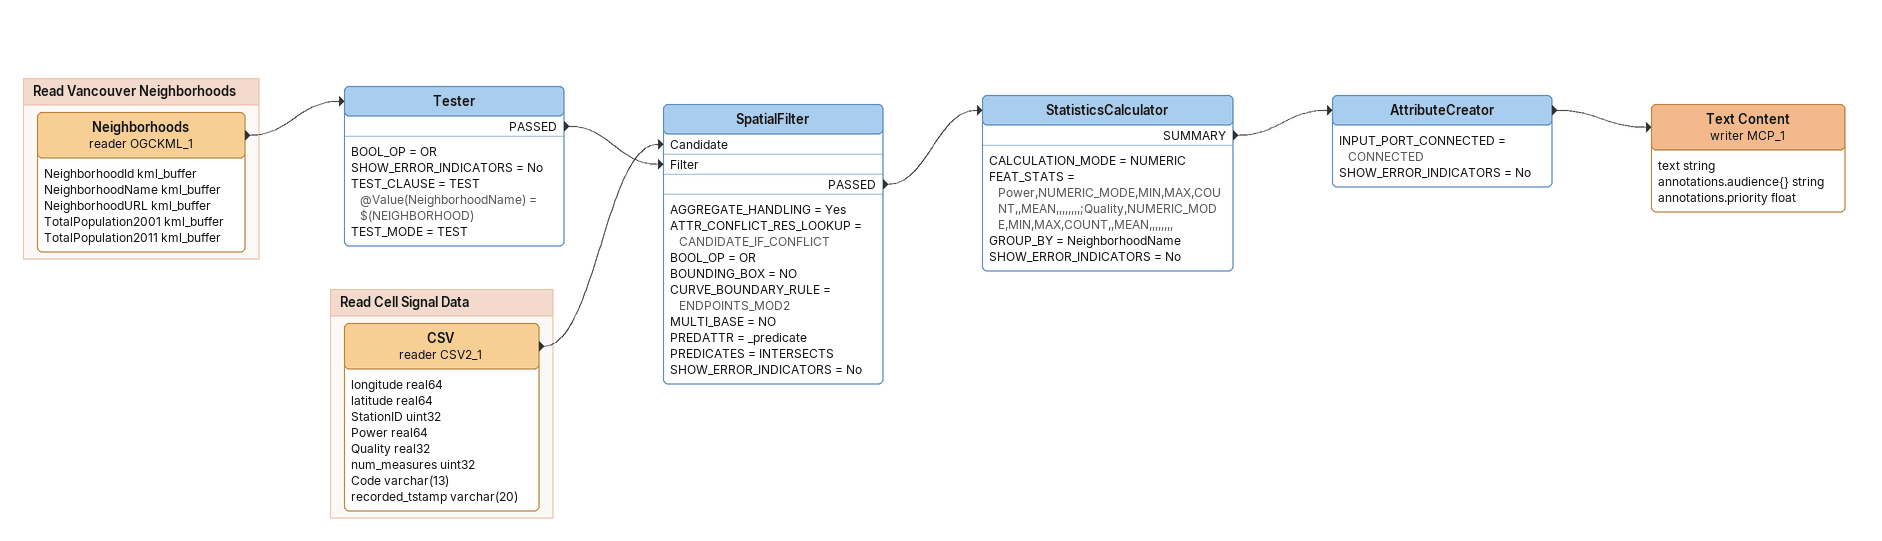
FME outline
Tester
    BOOL_OP = OR
    SHOW_ERROR_INDICATORS = No
    TEST_CLAUSE = TEST @Value(NeighborhoodName) = $(NEIGHBORHOOD)
    TEST_MODE = TEST
    PASSED -> SpatialFilter [Filter]
SpatialFilter
    AGGREGATE_HANDLING = Yes
    ATTR_CONFLICT_RES_LOOKUP = CANDIDATE_IF_CONFLICT
    BOOL_OP = OR
    BOUNDING_BOX = NO
    CURVE_BOUNDARY_RULE = ENDPOINTS_MOD2
    MULTI_BASE = NO
    PREDATTR = _predicate
    PREDICATES = INTERSECTS
    SHOW_ERROR_INDICATORS = No
    PASSED -> StatisticsCalculator
StatisticsCalculator
    CALCULATION_MODE = NUMERIC
    FEAT_STATS = Power,NUMERIC_MODE,MIN,MAX,COUNT,,MEAN,,,,,,,,;Quality,NUMERIC_MODE,MIN,MAX,COUNT,,MEAN,,,,,,,,
    GROUP_BY = NeighborhoodName
    SHOW_ERROR_INDICATORS = No
    SUMMARY -> AttributeCreator
AttributeCreator
    INPUT_PORT_CONNECTED = CONNECTED
    SHOW_ERROR_INDICATORS = No
    -> Text Content (writer MCP_1)
Text Content (writer MCP_1)
    attributes: text string, annotations.audience{} string, annotations.priority float

Bookmark: Read Vancouver Neighborhoods
Neighborhoods (reader OGCKML_1)
    attributes: NeighborhoodId kml_buffer, NeighborhoodName kml_buffer, NeighborhoodURL kml_buffer, TotalPopulation2001 kml_buffer, TotalPopulation2011 kml_buffer
    -> Tester

Bookmark: Read Cell Signal Data
CSV (reader CSV2_1)
    attributes: longitude real64, latitude real64, StationID uint32, Power real64, Quality real32, num_measures uint32, Code varchar(13), recorded_tstamp varchar(20)
    -> SpatialFilter [Candidate]
